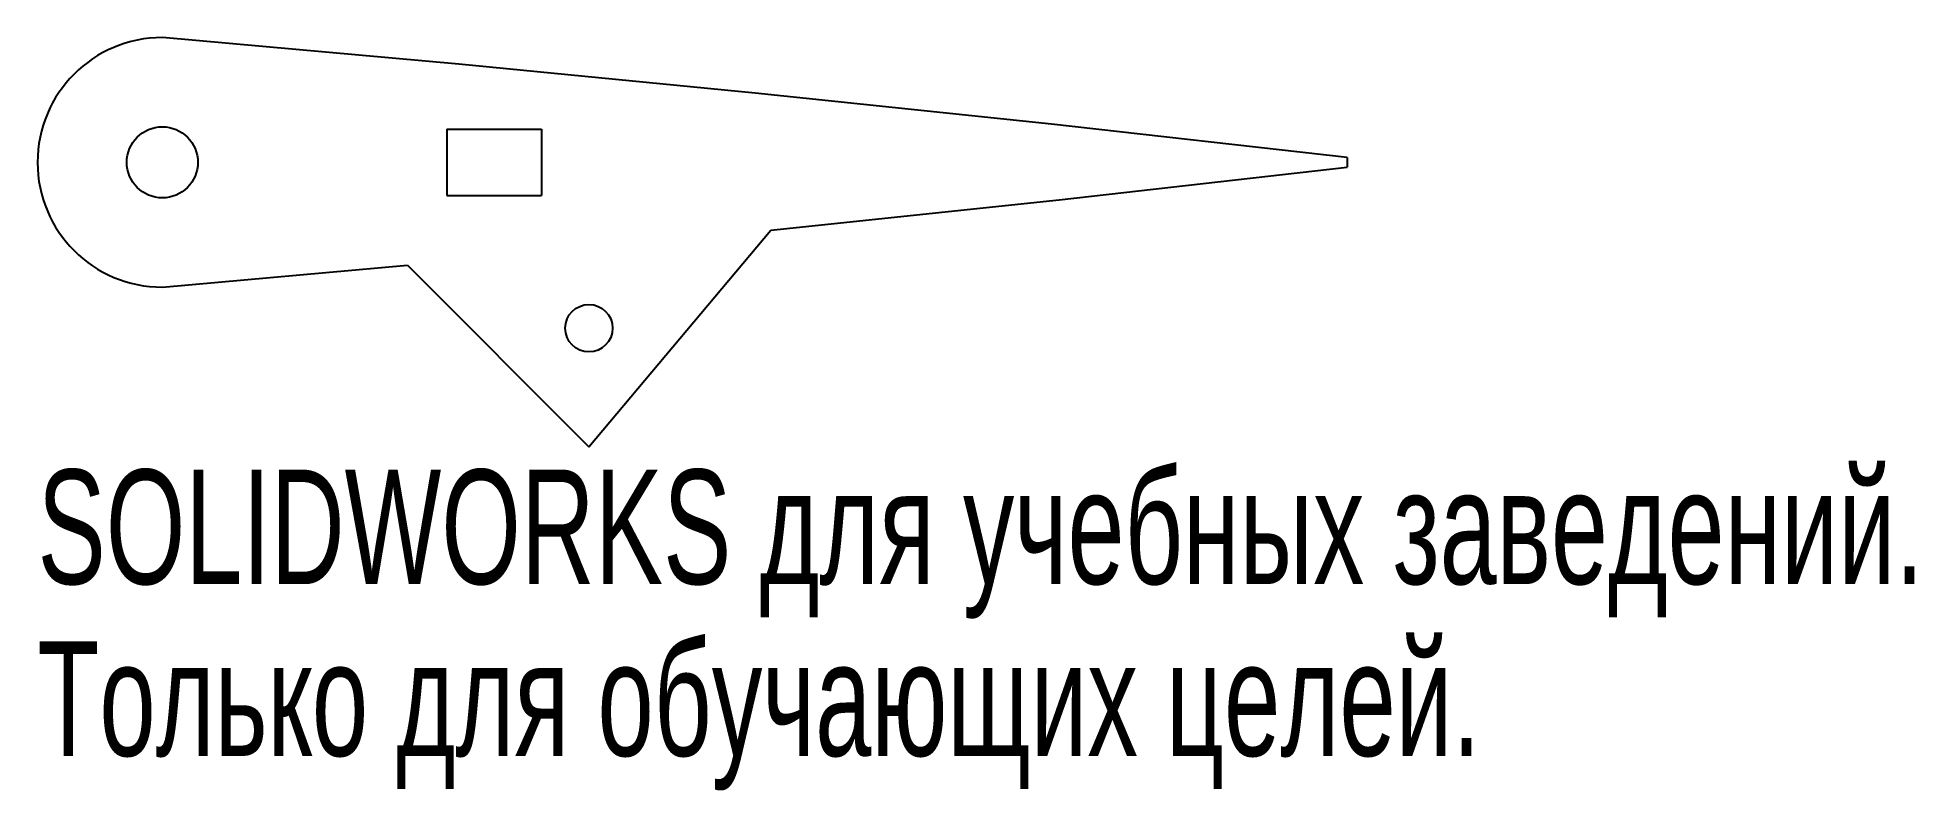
# Model space of a CAD drawing. Extents: x 144.7 to 223.9, y -26.5 to 5.3.
import ezdxf
from ezdxf.enums import TextEntityAlignment as Align

# ---------------------------------------------------------------- set-up
doc = ezdxf.new("R2010")
doc.units = 0
doc.layers.get('0').update_dxf_attribs({"linetype": 'CONTINUOUS'})

msp = doc.modelspace()

# ---------------------------------------------------------------- linework, layer by layer
at = {"color": 7, "linetype": 'CONTINUOUS'}
for p, q in [((162, 1.4), (162, -1.4)), ((162, 1.4), (166, 1.4)), ((166, 1.4), (166, -1.4)), ((200, 0.21), (200, -0.21)), ((162, -1.4), (166, -1.4)), ((168, -12), (175.672, -2.856)), ((150, -5.267), (160.34, -4.34)), ((160.34, -4.34), (168, -12))]:
    msp.add_line(p, q, dxfattribs=at)
at = {"color": 7, "linetype": 'CONTINUOUS', "flags": 128}
for points in [[(200, 0.21), (187.515, 1.616), (175.019, 2.922), (162.513, 4.138), (150, 5.267)], [(175.672, -2.856), (187.841, -1.58), (200, -0.21)]]:
    msp.add_lwpolyline(points, dxfattribs=at)
at = {"color": 7, "linetype": 'CONTINUOUS'}
for centre, radius in [((150, 0), 1.5), ((168, -7), 1)]:
    msp.add_circle(centre, radius, dxfattribs=at)
msp.add_arc((150, 0), 5.267, 90, 270, dxfattribs=at)

# ---------------------------------------------------------------- texts
for s, width, p in [('SOLIDWORKS для учебных заведений.', 0.668182, (144.733, -19.25)), ('Только для обучающих целей.', 0.661111, (144.733, -26.501))]:
    msp.add_text(s, height=4.83362, dxfattribs=dict(at, width=width)).set_placement(p, align=Align.BOTTOM_LEFT)

doc.saveas('drawing.dxf')
